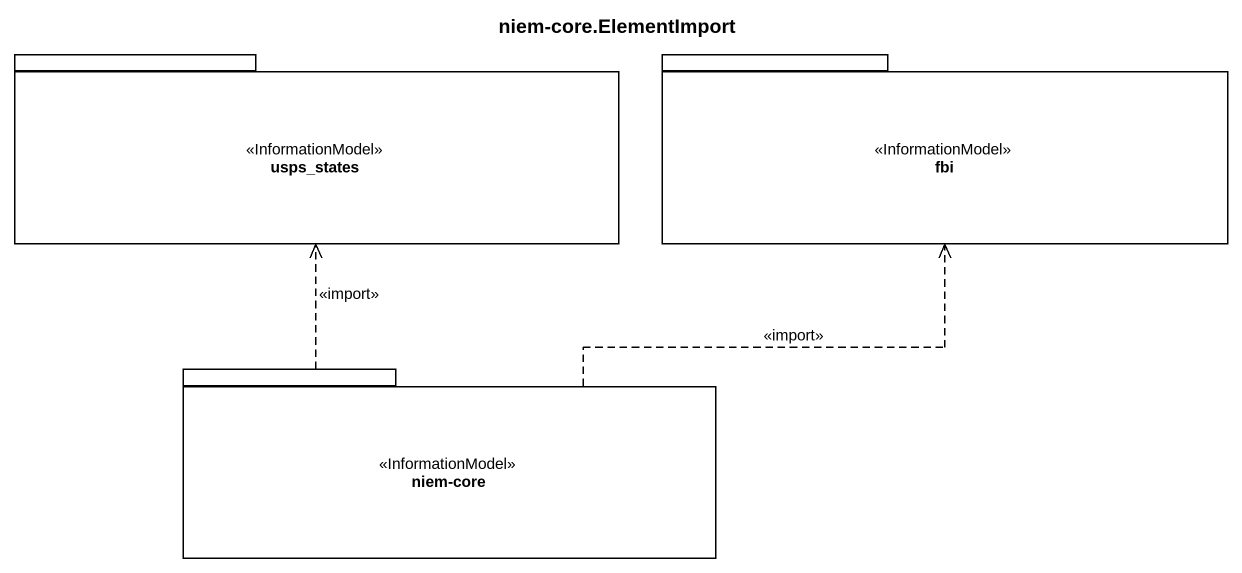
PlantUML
@startuml
title niem-core.ElementImport
package usps_states <<InformationModel>> {
}
package fbi <<InformationModel>> {
}
package "niem-core" as niem_core <<InformationModel>> {
}
niem_core .up.> usps_states : <<import>>
niem_core .up.> fbi : <<import>>
@enduml
